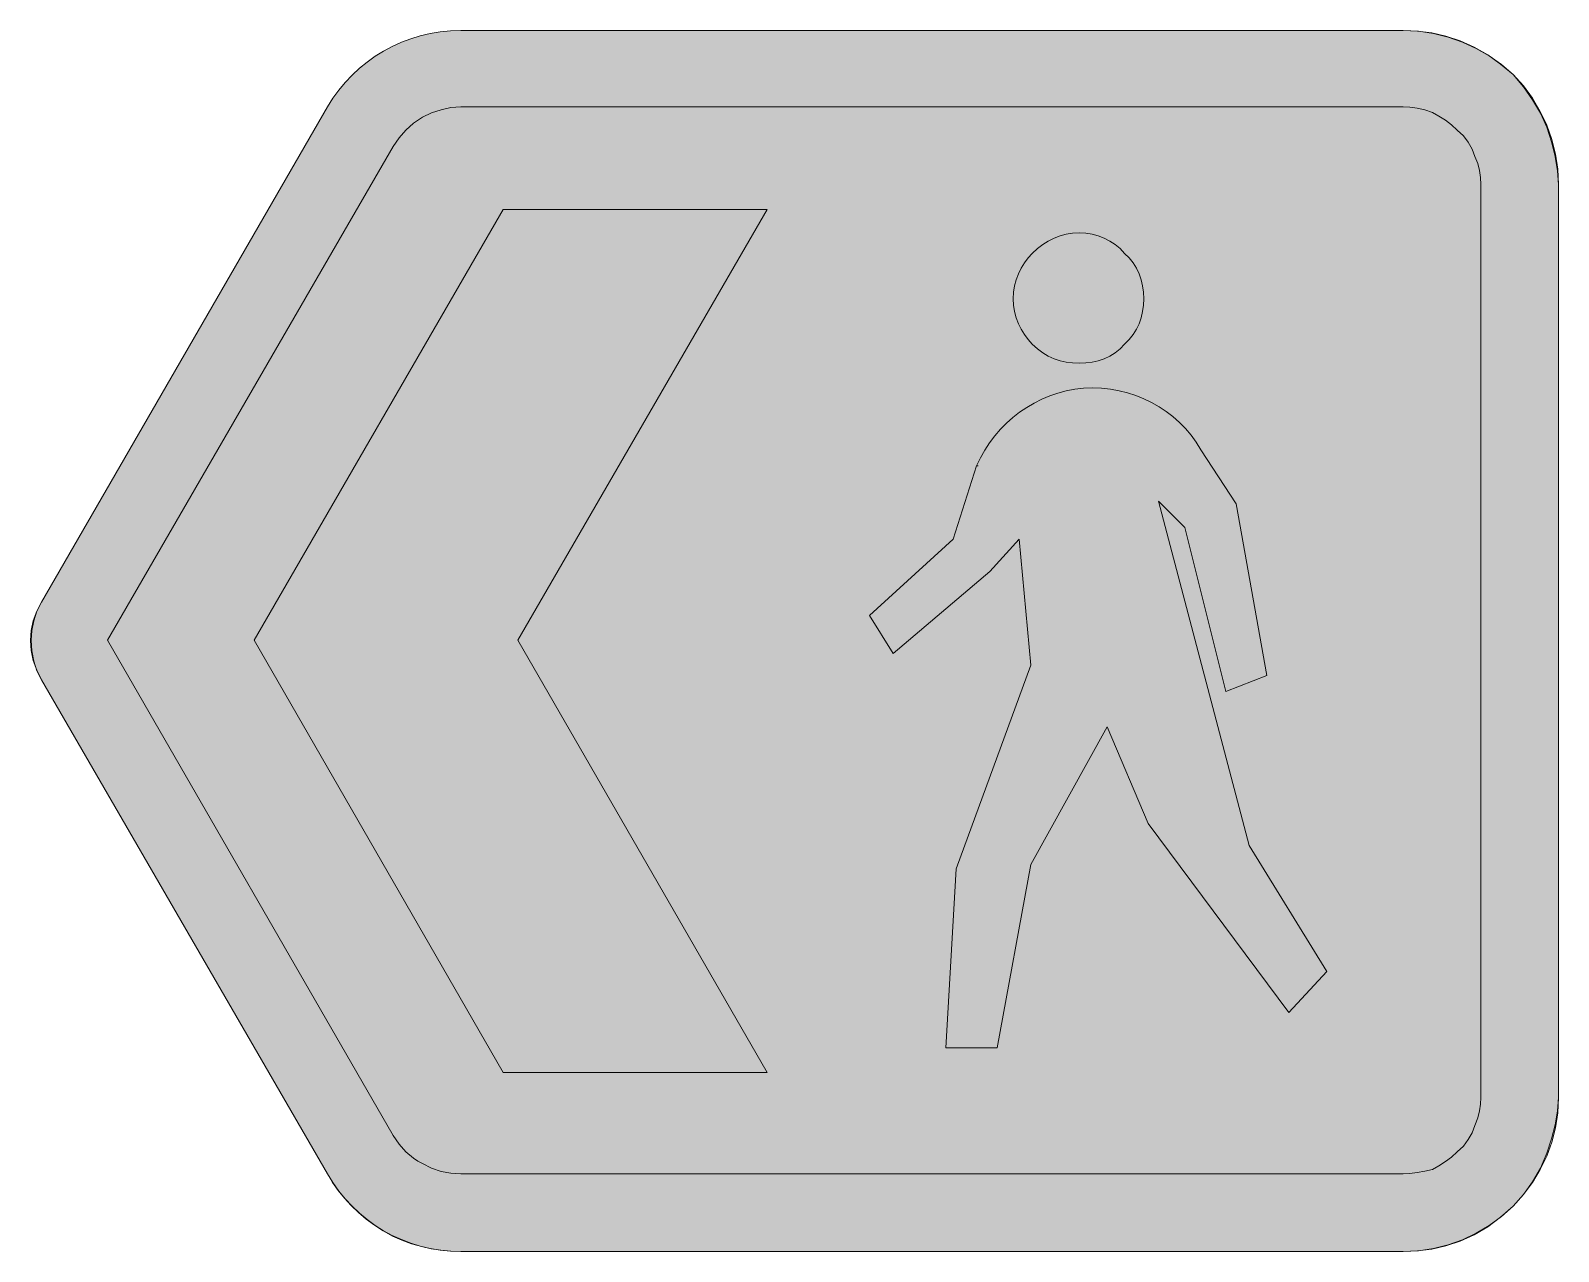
# Model space of a CAD drawing. Header units: metres. Extents: x 127 to 440, y 10 to 260.
import ezdxf

# ---------------------------------------------------------------- set-up
doc = ezdxf.new("R2010")
doc.units = ezdxf.units.M
for name, color, linetype, true_color in [('FILL_BLUE_0000FF', 7, 'Continuous', 0x0000ff), ('FILL_WHITE_FFFFFF', 7, 'Continuous', 0xffffff), ('STROKE_BLUE_0000FF', 7, 'Continuous', 0x0000ff), ('STROKE_WHITE_FFFFFF', 7, 'Continuous', 0xffffff)]:
    doc.layers.add(name, color=color, linetype=linetype, true_color=true_color)

msp = doc.modelspace()

# ---------------------------------------------------------------- hatches: boundary and pattern name
at = {"layer": 'FILL_BLUE_0000FF', "true_color": 0x0000ff}
h = msp.add_hatch(color=7, dxfattribs=at)
h.dxf.hatch_style = 1
h.paths.add_polyline_path([(407.85, 244.02), (409.25, 243.96), (410.74, 243.76), (412.28, 243.39), (413.85, 242.82), (415.2, 242.09), (416.51, 241.25), (417.77, 240.29), (418.95, 239.22), (420.19, 238.04), (421.2, 236.75), (421.99, 235.34), (422.55, 233.82), (423.12, 232.42), (423.49, 230.97), (423.69, 229.52), (423.75, 228.12), (423.75, 41.22), (423.69, 39.87), (423.49, 38.48), (423.12, 37.04), (422.55, 35.52), (421.99, 34), (421.2, 32.6), (420.19, 31.3), (418.95, 30.12), (417.77, 29.05), (416.51, 28.1), (415.2, 27.25), (413.85, 26.52), (412.28, 26.13), (410.74, 25.85), (409.25, 25.68), (407.85, 25.62), (214.95, 25.62), (212.93, 25.74), (210.94, 26.11), (209, 26.76), (207.15, 27.72), (206.18, 28.21), (205.28, 28.78), (203.7, 30.12), (202.34, 31.69), (201.15, 33.42), (142.65, 134.82), (201.15, 235.92), (202.34, 237.66), (203.7, 239.26), (205.28, 240.69), (207.15, 241.92), (209, 242.75), (210.94, 243.42), (212.93, 243.86), (214.95, 244.02), (407.85, 244.02)])
at = {"layer": 'FILL_WHITE_FFFFFF', "true_color": 0xffffff}
h = msp.add_hatch(color=7, dxfattribs=at)
h.dxf.hatch_style = 1
h.paths.add_polyline_path([(407.85, 259.62), (410.77, 259.5), (413.7, 259.13), (416.62, 258.48), (419.55, 257.52), (422.42, 256.23), (425.17, 254.63), (427.82, 252.75), (430.35, 250.62), (432.48, 248.09), (434.36, 245.45), (435.96, 242.69), (437.25, 239.82), (438.26, 236.85), (439.01, 233.86), (439.49, 230.92), (439.65, 228.12), (439.65, 41.22), (439.49, 38.47), (439.01, 35.63), (438.26, 32.74), (437.25, 29.82), (435.96, 26.78), (434.36, 23.97), (432.48, 21.38), (430.35, 19.02), (427.82, 16.71), (425.17, 14.75), (422.42, 13.11), (419.55, 11.82), (416.62, 10.86), (413.7, 10.21), (410.77, 9.84), (407.85, 9.72), (214.95, 9.72), (212.93, 9.78), (210.9, 9.95), (208.89, 10.26), (206.89, 10.7), (204.9, 11.27), (202.93, 12), (200.98, 12.88), (199.05, 13.92), (197.29, 15.09), (195.62, 16.34), (194.05, 17.67), (192.56, 19.1), (191.18, 20.6), (189.9, 22.19), (188.72, 23.86), (187.65, 25.62), (129.15, 126.72), (128.19, 128.58), (127.54, 130.55), (127.17, 132.63), (127.05, 134.82), (127.17, 136.84), (127.54, 138.83), (128.19, 140.77), (129.15, 142.62), (187.65, 244.02), (188.77, 245.78), (189.99, 247.45), (191.31, 249.02), (192.72, 250.51), (194.21, 251.89), (195.79, 253.17), (197.44, 254.35), (199.16, 255.42), (200.95, 256.38), (202.81, 257.22), (204.71, 257.94), (206.68, 258.53), (208.69, 259), (210.74, 259.34), (212.83, 259.55), (214.95, 259.62), (407.85, 259.62)])
h = msp.add_hatch(color=7, dxfattribs=at)
h.dxf.hatch_style = 1
h.paths.add_polyline_path([(223.65, 46.32), (172.65, 134.82), (223.65, 223.02), (277.65, 223.02), (226.65, 134.82), (277.65, 46.32), (223.65, 46.32)])
h = msp.add_hatch(color=7, dxfattribs=at)
h.dxf.hatch_style = 1
h.paths.add_polyline_path([(328.12, 206.05), (328.32, 207.35), (328.65, 208.61), (329.1, 209.82), (329.66, 210.97), (330.33, 212.06), (331.09, 213.08), (331.95, 214.02), (332.99, 214.98), (334.08, 215.82), (335.22, 216.54), (336.41, 217.13), (337.64, 217.6), (338.91, 217.94), (340.21, 218.15), (341.55, 218.22), (342.88, 218.15), (344.18, 217.94), (345.44, 217.6), (346.65, 217.13), (347.8, 216.54), (348.89, 215.82), (349.91, 214.98), (350.85, 214.02), (351.79, 213.08), (352.6, 212.06), (353.27, 210.97), (353.81, 209.82), (354.23, 208.61), (354.52, 207.35), (354.69, 206.05), (354.75, 204.72), (354.69, 203.39), (354.52, 202.09), (354.23, 200.83), (353.81, 199.62), (353.27, 198.47), (352.6, 197.38), (351.79, 196.36), (350.85, 195.42), (349.91, 194.48), (348.89, 193.67), (347.8, 193), (346.65, 192.46), (345.44, 192.04), (344.18, 191.75), (342.88, 191.58), (341.55, 191.52), (340.21, 191.58), (338.91, 191.75), (337.64, 192.04), (336.41, 192.46), (335.22, 193), (334.08, 193.67), (332.99, 194.48), (331.95, 195.42), (331.09, 196.36), (330.33, 197.38), (329.66, 198.47), (329.1, 199.62), (328.65, 200.83), (328.32, 202.09), (328.12, 203.39), (328.05, 204.72), (328.12, 206.05)])
h = msp.add_hatch(color=7, dxfattribs=at)
h.dxf.hatch_style = 1
h.paths.add_polyline_path([(321.33, 172.17), (322.22, 173.75), (323.2, 175.25), (324.27, 176.67), (325.42, 178.01), (326.66, 179.27), (327.98, 180.43), (329.36, 181.51), (330.82, 182.49), (332.33, 183.37), (333.9, 184.15), (335.53, 184.82), (337.2, 185.39), (338.91, 185.85), (340.66, 186.19), (342.45, 186.42), (344.3, 186.47), (346.13, 186.4), (347.93, 186.2), (349.7, 185.89), (351.44, 185.46), (353.13, 184.91), (354.77, 184.26), (356.36, 183.5), (357.89, 182.63), (359.36, 181.66), (360.75, 180.59), (362.07, 179.42), (363.3, 178.15), (364.45, 176.8), (365.5, 175.35), (366.45, 173.82), (373.65, 162.72), (379.95, 127.62), (371.55, 124.32), (363.15, 157.92), (357.75, 163.32), (376.35, 92.82), (392.25, 67.02), (384.45, 58.62), (355.65, 97.32), (347.25, 117.12), (331.65, 88.92), (324.75, 51.42), (314.25, 51.42), (316.35, 88.02), (331.65, 129.72), (329.25, 155.52), (323.25, 148.92), (303.45, 132.12), (298.65, 139.92), (315.75, 155.52), (320.55, 170.52), (321.33, 172.17)])

# ---------------------------------------------------------------- linework, layer by layer
at = {"layer": 'FILL_BLUE_0000FF', "lineweight": 0, "true_color": 0x0000ff}
msp.add_lwpolyline([(407.85, 244.02), (409.25, 243.96), (410.74, 243.76), (412.28, 243.39), (413.85, 242.82), (415.2, 242.09), (416.51, 241.25), (417.77, 240.29), (418.95, 239.22), (420.19, 238.04), (421.2, 236.75), (421.99, 235.34), (422.55, 233.82), (423.12, 232.42), (423.49, 230.97), (423.69, 229.52), (423.75, 228.12), (423.75, 41.22), (423.69, 39.87), (423.49, 38.48), (423.12, 37.04), (422.55, 35.52), (421.99, 34), (421.2, 32.6), (420.19, 31.3), (418.95, 30.12), (417.77, 29.05), (416.51, 28.1), (415.2, 27.25), (413.85, 26.52), (412.28, 26.13), (410.74, 25.85), (409.25, 25.68), (407.85, 25.62), (214.95, 25.62), (212.93, 25.74), (210.94, 26.11), (209, 26.76), (207.15, 27.72), (206.18, 28.21), (205.28, 28.78), (203.7, 30.12), (202.34, 31.69), (201.15, 33.42), (142.65, 134.82), (201.15, 235.92), (202.34, 237.66), (203.7, 239.26), (205.28, 240.69), (207.15, 241.92), (209, 242.75), (210.94, 243.42), (212.93, 243.86), (214.95, 244.02)], close=True, dxfattribs=at)
at = {"layer": 'FILL_WHITE_FFFFFF', "lineweight": 0, "true_color": 0xffffff}
for points in [[(407.85, 259.62), (410.77, 259.5), (413.7, 259.13), (416.62, 258.48), (419.55, 257.52), (422.42, 256.23), (425.17, 254.63), (427.82, 252.75), (430.35, 250.62), (432.48, 248.09), (434.36, 245.45), (435.96, 242.69), (437.25, 239.82), (438.26, 236.85), (439.01, 233.86), (439.49, 230.92), (439.65, 228.12), (439.65, 41.22), (439.49, 38.47), (439.01, 35.63), (438.26, 32.74), (437.25, 29.82), (435.96, 26.78), (434.36, 23.97), (432.48, 21.38), (430.35, 19.02), (427.82, 16.71), (425.17, 14.75), (422.42, 13.11), (419.55, 11.82), (416.62, 10.86), (413.7, 10.21), (410.77, 9.84), (407.85, 9.72), (214.95, 9.72), (212.93, 9.78), (210.9, 9.95), (208.89, 10.26), (206.89, 10.7), (204.9, 11.27), (202.93, 12), (200.98, 12.88), (199.05, 13.92), (197.29, 15.09), (195.62, 16.34), (194.05, 17.67), (192.56, 19.1), (191.18, 20.6), (189.9, 22.19), (188.72, 23.86), (187.65, 25.62), (129.15, 126.72), (128.19, 128.58), (127.54, 130.55), (127.17, 132.63), (127.05, 134.82), (127.17, 136.84), (127.54, 138.83), (128.19, 140.77), (129.15, 142.62), (187.65, 244.02), (188.77, 245.78), (189.99, 247.45), (191.31, 249.02), (192.72, 250.51), (194.21, 251.89), (195.79, 253.17), (197.44, 254.35), (199.16, 255.42), (200.95, 256.38), (202.81, 257.22), (204.71, 257.94), (206.68, 258.53), (208.69, 259), (210.74, 259.34), (212.83, 259.55), (214.95, 259.62)], [(328.12, 206.05), (328.32, 207.35), (328.65, 208.61), (329.1, 209.82), (329.66, 210.97), (330.33, 212.06), (331.09, 213.08), (331.95, 214.02), (332.99, 214.98), (334.08, 215.82), (335.22, 216.54), (336.41, 217.13), (337.64, 217.6), (338.91, 217.94), (340.21, 218.15), (341.55, 218.22), (342.88, 218.15), (344.18, 217.94), (345.44, 217.6), (346.65, 217.13), (347.8, 216.54), (348.89, 215.82), (349.91, 214.98), (350.85, 214.02), (351.79, 213.08), (352.6, 212.06), (353.27, 210.97), (353.81, 209.82), (354.23, 208.61), (354.52, 207.35), (354.69, 206.05), (354.75, 204.72), (354.69, 203.39), (354.52, 202.09), (354.23, 200.83), (353.81, 199.62), (353.27, 198.47), (352.6, 197.38), (351.79, 196.36), (350.85, 195.42), (349.91, 194.48), (348.89, 193.67), (347.8, 193), (346.65, 192.46), (345.44, 192.04), (344.18, 191.75), (342.88, 191.58), (341.55, 191.52), (340.21, 191.58), (338.91, 191.75), (337.64, 192.04), (336.41, 192.46), (335.22, 193), (334.08, 193.67), (332.99, 194.48), (331.95, 195.42), (331.09, 196.36), (330.33, 197.38), (329.66, 198.47), (329.1, 199.62), (328.65, 200.83), (328.32, 202.09), (328.12, 203.39), (328.05, 204.72)]]:
    msp.add_lwpolyline(points, close=True, dxfattribs=at)
at = {"layer": 'FILL_WHITE_FFFFFF', "lineweight": 0, "true_color": 0x0000ff}
for points in [[(223.65, 46.32), (172.65, 134.82), (223.65, 223.02), (277.65, 223.02), (226.65, 134.82), (277.65, 46.32)], [(321.33, 172.17), (322.22, 173.75), (323.2, 175.25), (324.27, 176.67), (325.42, 178.01), (326.66, 179.27), (327.98, 180.43), (329.36, 181.51), (330.82, 182.49), (332.33, 183.37), (333.9, 184.15), (335.53, 184.82), (337.2, 185.39), (338.91, 185.85), (340.66, 186.19), (342.45, 186.42), (344.3, 186.47), (346.13, 186.4), (347.93, 186.2), (349.7, 185.89), (351.44, 185.46), (353.13, 184.91), (354.77, 184.26), (356.36, 183.5), (357.89, 182.63), (359.36, 181.66), (360.75, 180.59), (362.07, 179.42), (363.3, 178.15), (364.45, 176.8), (365.5, 175.35), (366.45, 173.82), (373.65, 162.72), (379.95, 127.62), (371.55, 124.32), (363.15, 157.92), (357.75, 163.32), (376.35, 92.82), (392.25, 67.02), (384.45, 58.62), (355.65, 97.32), (347.25, 117.12), (331.65, 88.92), (324.75, 51.42), (314.25, 51.42), (316.35, 88.02), (331.65, 129.72), (329.25, 155.52), (323.25, 148.92), (303.45, 132.12), (298.65, 139.92), (315.75, 155.52), (320.55, 170.52)]]:
    msp.add_lwpolyline(points, close=True, dxfattribs=at)
at = {"layer": 'STROKE_BLUE_0000FF', "lineweight": 0, "true_color": 0x0000ff}
msp.add_lwpolyline([(187.65, 244.02), (129.15, 142.62), (128.17, 140.77), (127.46, 138.83), (127.04, 136.82), (126.9, 134.78), (127.04, 132.73), (127.46, 130.68), (128.17, 128.67), (129.15, 126.72), (187.65, 25.62), (188.77, 23.81), (189.99, 22.09), (191.31, 20.48), (192.72, 18.96), (194.21, 17.55), (195.79, 16.24), (197.44, 15.04), (199.16, 13.96), (200.95, 12.99), (202.81, 12.14), (204.71, 11.41), (206.68, 10.81), (208.69, 10.34), (210.74, 10), (212.83, 9.79), (214.95, 9.72), (407.85, 9.72), (410.98, 9.87), (414.07, 10.33), (417.08, 11.08), (420, 12.12), (422.81, 13.44), (425.48, 15.04), (428.01, 16.9), (430.35, 19.02), (432.47, 21.35), (434.33, 23.84), (435.93, 26.47), (437.25, 29.22), (438.29, 32.09), (439.04, 35.05), (439.5, 38.1), (439.65, 41.22), (439.65, 228.12), (439.5, 231.25), (439.04, 234.34), (438.29, 237.35), (437.25, 240.27), (435.93, 243.08), (434.33, 245.75), (432.47, 248.28), (430.35, 250.62), (428.01, 252.64), (425.48, 254.43), (422.81, 255.97), (420, 257.26), (417.08, 258.28), (414.07, 259.02), (410.98, 259.47), (407.85, 259.62), (214.95, 259.62), (212.83, 259.55), (210.74, 259.34), (208.69, 259), (206.68, 258.53), (204.71, 257.94), (202.81, 257.22), (200.95, 256.38), (199.16, 255.42), (197.44, 254.35), (195.79, 253.17), (194.21, 251.89), (192.72, 250.51), (191.31, 249.02), (189.99, 247.45), (188.77, 245.78), (187.65, 244.02)], dxfattribs=at)
at = {"layer": 'STROKE_WHITE_FFFFFF', "lineweight": 0, "true_color": 0xffffff}
msp.add_lwpolyline([(320.55, 170.52), (320.85, 170.52)], dxfattribs=at)

doc.saveas('drawing.dxf')
